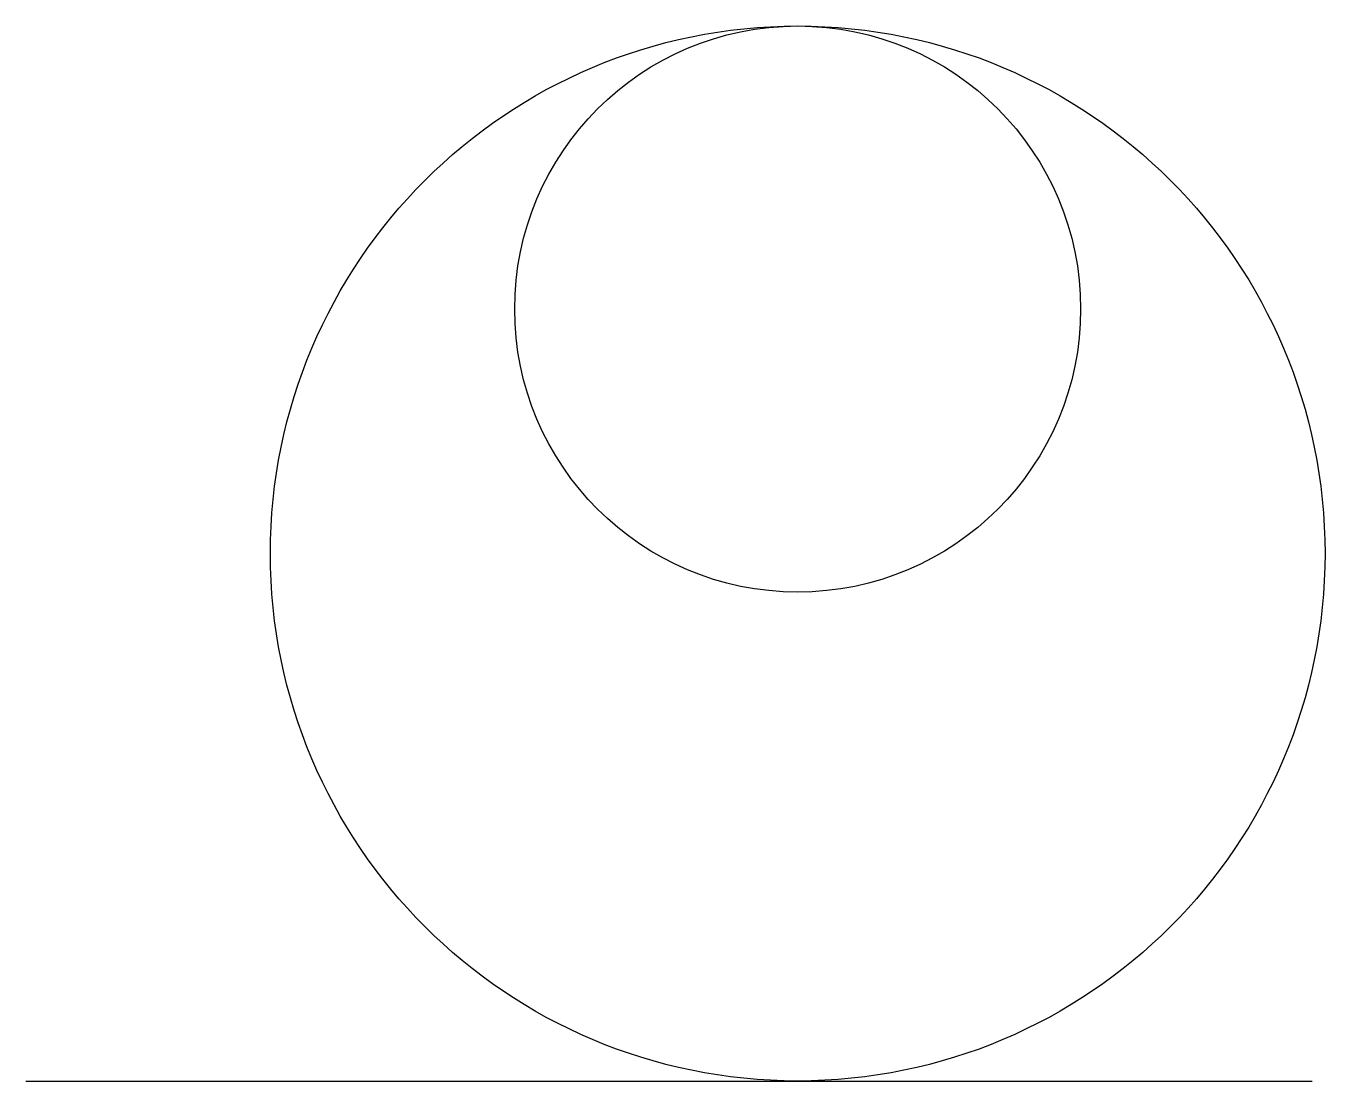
# Model space of a CAD drawing. Header units: millimetres. Extents: x 20 to 70.5, y 10 to 51.
import ezdxf

# ---------------------------------------------------------------- set-up
doc = ezdxf.new("R2010")
doc.units = ezdxf.units.MM
doc.layers.get('0').update_dxf_attribs({"lineweight": 25})

msp = doc.modelspace()

# ---------------------------------------------------------------- linework, layer by layer
msp.add_line((20, 10), (70, 10))
for centre, radius in [((50, 30.5), 20.5), ((50, 40), 11)]:
    msp.add_circle(centre, radius)

doc.saveas('drawing.dxf')
